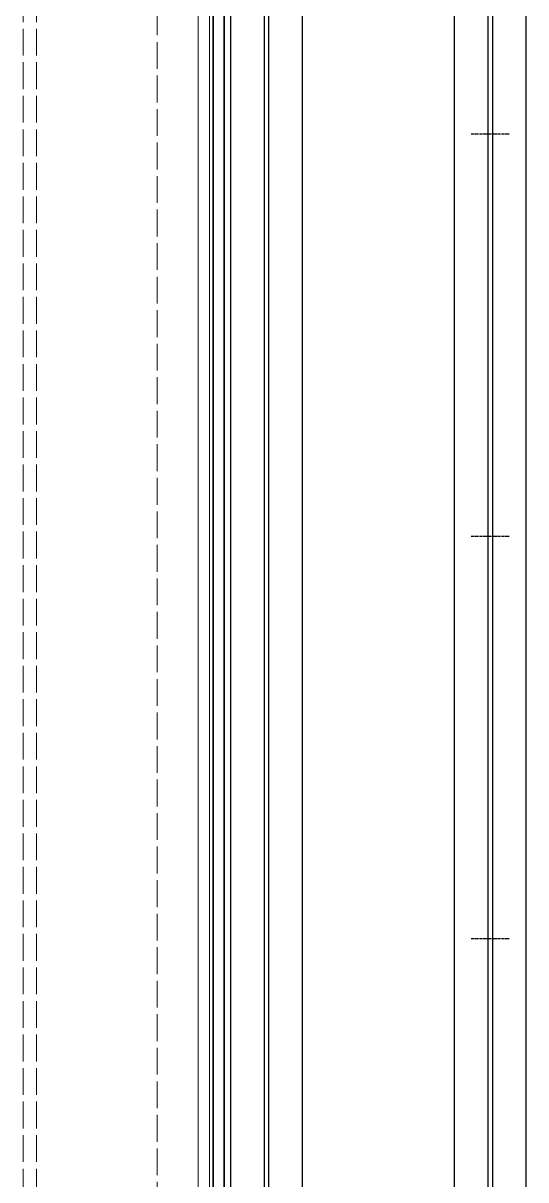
# Model space of a CAD drawing. Header units: millimetres. Extents: x 2408 to 34521, y 2746 to 25454.
# Drawn here: x 14790 to 15015, y 12745 to 13263 of the extents above; entities that cross this region are included whole.
import ezdxf

# ---------------------------------------------------------------- set-up
doc = ezdxf.new("R2010")
doc.units = ezdxf.units.MM
doc.linetypes.add('CENTER', pattern=[2, 1.25, -0.25, 0.25, -0.25])
doc.linetypes.add('DASHED', pattern=[15, 12, -3])
doc.layers.add('center', color=1, linetype='CENTER')

# ---------------------------------------------------------------- blocks, each defined once
blk = doc.blocks.new('A$C637D7238')
at = {"color": 7, "linetype": 'DASHED', "lineweight": 13}
for p, q in [((973.35, 2530), (973.35, 10)), ((978.35, 2530), (978.35, 10)), ((980, 2530), (980, 10)), ((895, 2348.22), (895, 1662.01)), ((901, 2348.22), (901, 1662.01)), ((955, 2282.29), (955, 1596.09))]:
    blk.add_line(p, q, dxfattribs=at)
at = {"color": 7, "lineweight": 35}
for p, q in [((980, 2530), (980, 10)), ((985, 2530), (985, 10))]:
    blk.add_line(p, q, dxfattribs=at)
at = {"color": 7, "lineweight": 13}
for p, q in [((973.35, 2525), (973.35, 15)), ((978.35, 2525), (978.35, 15))]:
    blk.add_line(p, q, dxfattribs=at)
blk = doc.blocks.new('A$C7585302F')
for p, q in [((1085, 9.5), (1085, 2715.5)), ((1100, 9.5), (1100, 2715.5)), ((1100, 9.5), (1100, 2715.5))]:
    blk.add_line(p, q)
blk = doc.blocks.new('A$C30E44EA2')
for p, q in [((0, 9.5), (0, 2715.5)), ((0, 9.5), (0, 2715.5)), ((15, 9.5), (15, 2715.5))]:
    blk.add_line(p, q)
blk = doc.blocks.new('A$C1AFF22E1')
for p, q in [((9.5, 2966), (9.5, 0)), ((24.5, 2966), (24.5, 0))]:
    blk.add_line(p, q)
at = {"layer": 'center'}
for p, q in [((17, 2393), (0, 2393)), ((17, 2213), (0, 2213)), ((17, 2033), (0, 2033))]:
    blk.add_line(p, q, dxfattribs=at)
blk = doc.blocks.new('A$C7FE17281')
for p, q in [((1100, 2966), (1100, 0)), ((1085, 0), (1085, 2935.83))]:
    blk.add_line(p, q)
at = {"layer": 'center'}
for p, q in [((1109.5, 2393), (1092.5, 2393)), ((1109.5, 2213), (1092.5, 2213)), ((1109.5, 2033), (1092.5, 2033))]:
    blk.add_line(p, q, dxfattribs=at)
blk = doc.blocks.new('1')
at = {"color": 2}
for name, p in [('A$C7FE17281', (13898.03, 10819.92)), ('A$C1AFF22E1', (14990.52, 10819.92))]:
    blk.add_blockref(name, p, dxfattribs=at)
at = {"color": 7}
for name, p in [('A$C7585302F', (13798.02, 11046.42)), ('A$C30E44EA2', (14900.02, 11046.42)), ('A$C637D7238', (13895.03, 11061.92))]:
    blk.add_blockref(name, p, dxfattribs=at)

msp = doc.modelspace()

# ---------------------------------------------------------------- block references
msp.add_blockref('1', (0, 0))

doc.saveas('drawing.dxf')
